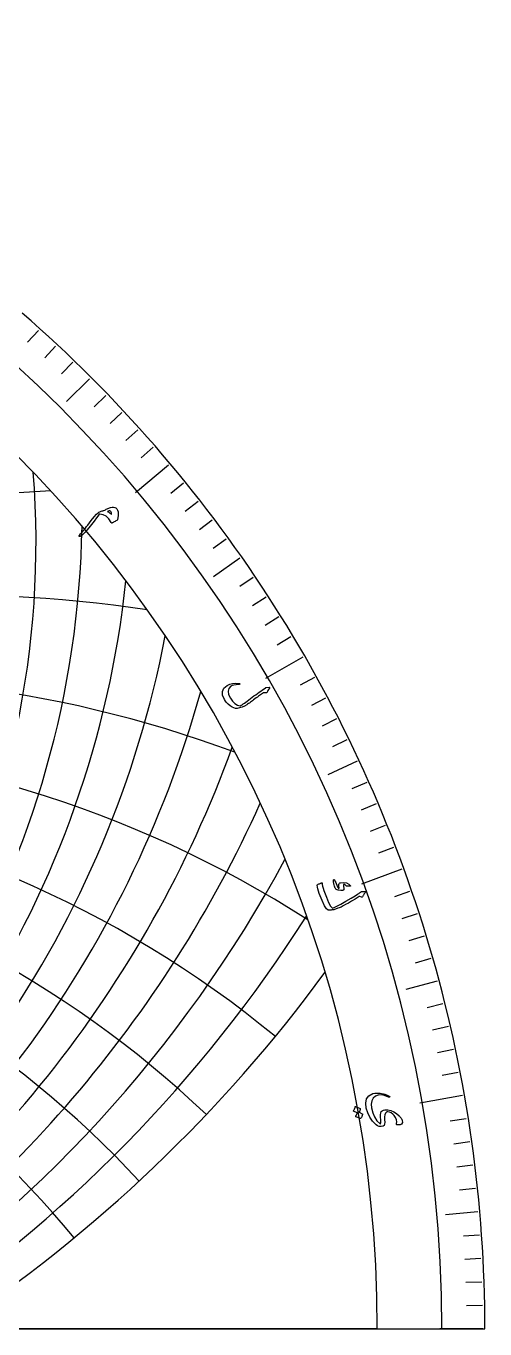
# Model space of a CAD drawing. Header units: millimetres. Extents: x -1 to 135, y -1 to 135.
# Drawn here: x 88.9 to 135, y 0 to 130.7 of the extents above; entities that cross this region are included whole.
import ezdxf

# ---------------------------------------------------------------- set-up
doc = ezdxf.new("R2010")
doc.units = ezdxf.units.MM
for name, color, linetype in [('CUT_OUTER', 1, 'Continuous'), ('ENGRAVE', 7, 'Continuous'), ('ENGRAVE_FINE', 8, 'Continuous'), ('TEXT', 5, 'Continuous')]:
    doc.layers.add(name, color=color, linetype=linetype)

msp = doc.modelspace()

# ---------------------------------------------------------------- linework, layer by layer
at = {"layer": 'CUT_OUTER'}
msp.add_lwpolyline([(0, 0), (135, 0), (135, 0), (134.99, 1.18), (134.98, 2.36), (134.95, 3.53), (134.92, 4.71), (134.87, 5.89), (134.81, 7.07), (134.75, 8.24), (134.67, 9.42), (134.58, 10.59), (134.49, 11.77), (134.38, 12.94), (134.26, 14.11), (134.13, 15.28), (133.99, 16.45), (133.85, 17.62), (133.69, 18.79), (133.52, 19.95), (133.34, 21.12), (133.15, 22.28), (132.95, 23.44), (132.74, 24.6), (132.52, 25.76), (132.29, 26.91), (132.05, 28.07), (131.8, 29.22), (131.54, 30.37), (131.27, 31.52), (130.99, 32.66), (130.7, 33.8), (130.4, 34.94), (130.09, 36.08), (129.77, 37.21), (129.44, 38.34), (129.1, 39.47), (128.75, 40.6), (128.39, 41.72), (128.02, 42.84), (127.64, 43.95), (127.26, 45.06), (126.86, 46.17), (126.45, 47.28), (126.03, 48.38), (125.61, 49.48), (125.17, 50.57), (124.72, 51.66), (124.27, 52.75), (123.8, 53.83), (123.33, 54.91), (122.84, 55.98), (122.35, 57.05), (121.85, 58.12), (121.34, 59.18), (120.82, 60.24), (120.29, 61.29), (119.75, 62.34), (119.2, 63.38), (118.64, 64.42), (118.07, 65.45), (117.5, 66.48), (116.91, 67.5), (116.32, 68.52), (115.72, 69.53), (115.11, 70.54), (114.49, 71.54), (113.86, 72.54), (113.22, 73.53), (112.57, 74.51), (111.92, 75.49), (111.26, 76.46), (110.59, 77.43), (109.91, 78.39), (109.22, 79.35), (108.52, 80.3), (107.82, 81.25), (107.1, 82.18), (106.38, 83.11), (105.65, 84.04), (104.91, 84.96), (104.17, 85.87), (103.42, 86.78), (102.65, 87.68), (101.89, 88.57), (101.11, 89.45), (100.32, 90.33), (99.53, 91.2), (98.73, 92.07), (97.93, 92.93), (97.11, 93.78), (96.29, 94.62), (95.46, 95.46), (94.62, 96.29), (93.78, 97.11), (92.93, 97.93), (92.07, 98.73), (91.2, 99.53), (90.33, 100.32), (89.45, 101.11), (88.57, 101.89)], dxfattribs=at)
at = {"layer": 'ENGRAVE'}
for points in [[(95.31, 95.31), (93.02, 93.02)], [(103.25, 86.64), (99.94, 83.86)], [(110.41, 77.31), (107.75, 75.45)], [(116.73, 67.39), (112.99, 65.23)], [(122.16, 56.96), (119.22, 55.59)], [(126.66, 46.1), (122.6, 44.62)], [(130.19, 34.88), (127.06, 34.05)], [(132.74, 23.41), (128.48, 22.65)], [(134.27, 11.75), (131.04, 11.46)], [(0, 0), (135, 0)], [(0, 0), (124.2, 0)], [(0, 0), (124.2, 0)], [(124.2, 0), (0, 0)], [(124.2, 0), (0, 0)], [(134.78, 0), (130.46, 0)]]:
    msp.add_lwpolyline(points, dxfattribs=at)
for centre, radius, start, end in [((0, 0), 130.68, 0, 90), ((0, 0), 124.2, 0, 90), ((0, 0), 124.2, 360, 90), ((0, 0), 124.2, 360, 90), ((0, 0), 124.2, 360, 90), ((0, 0), 124.2, 360, 90), ((0, 93.58), 110.52, 302.1401, 344.4456), ((0, 93.58), 110.52, 302.1401, 344.4456), ((0, 123.03), 147.53, 303.5, 323.7289), ((0, 123.03), 147.53, 303.5, 323.7289)]:
    msp.add_arc(centre, radius, start, end, dxfattribs=at)
at = {"layer": 'ENGRAVE_FINE'}
for points in [[(90.19, 100.16), (89.1, 98.96)], [(91.92, 98.57), (90.82, 97.39)], [(93.63, 96.96), (92.5, 95.79)], [(96.96, 93.63), (95.79, 92.5)], [(98.57, 91.92), (97.39, 90.82)], [(100.16, 90.19), (98.96, 89.1)], [(101.72, 88.43), (100.5, 87.36)], [(104.75, 84.82), (103.49, 83.8)], [(106.21, 82.98), (104.93, 81.98)], [(107.64, 81.11), (106.35, 80.14)], [(109.04, 79.22), (107.73, 78.27)], [(111.74, 75.37), (110.4, 74.46)], [(113.04, 73.41), (111.68, 72.53)], [(114.3, 71.42), (112.93, 70.57)], [(115.53, 69.42), (114.14, 68.58)], [(117.88, 65.34), (116.47, 64.56)], [(119.01, 63.28), (117.58, 62.52)], [(120.09, 61.19), (118.65, 60.46)], [(121.14, 59.09), (119.69, 58.38)], [(123.13, 54.82), (121.65, 54.16)], [(124.07, 52.66), (122.58, 52.03)], [(124.97, 50.49), (123.47, 49.88)], [(125.83, 48.3), (124.32, 47.72)], [(127.44, 43.88), (125.91, 43.35)], [(128.19, 41.65), (126.65, 41.15)], [(128.89, 39.41), (127.35, 38.93)], [(129.56, 37.15), (128.01, 36.7)], [(130.78, 32.61), (129.21, 32.22)], [(131.33, 30.32), (129.75, 29.96)], [(131.84, 28.02), (130.25, 27.69)], [(132.31, 25.72), (130.72, 25.41)], [(133.12, 21.08), (131.52, 20.83)], [(133.47, 18.76), (131.87, 18.53)], [(133.78, 16.43), (132.17, 16.23)], [(134.05, 14.09), (132.43, 13.92)], [(134.46, 9.4), (132.84, 9.29)], [(134.6, 7.05), (132.98, 6.97)], [(134.7, 4.7), (133.08, 4.65)], [(134.76, 2.35), (133.14, 2.32)]]:
    msp.add_lwpolyline(points, dxfattribs=at)
for centre, radius, start, end in [((0, 78.87), 89.95, 298.7413, 4.5037), ((0, 78.87), 89.95, 298.7413, 4.5037), ((97.65, -53.9), 138.1, 92.5818, 135), ((97.65, -53.9), 138.1, 92.5818, 135), ((97.65, -53.9), 138.1, 92.5818, 135), ((97.65, -53.9), 138.1, 92.5818, 135), ((0, 82.05), 94.58, 299.8316, 359.0676), ((0, 82.05), 94.58, 299.8316, 359.0676), ((0, 85.53), 99.53, 300.7491, 353.9443), ((0, 85.53), 99.53, 300.7491, 353.9443), ((81.94, -53.9), 127.47, 81.3496, 130), ((81.94, -53.9), 127.47, 81.3496, 130), ((81.94, -53.9), 127.47, 81.3496, 130), ((81.94, -53.9), 127.47, 81.3496, 130), ((0, 89.36), 104.82, 301.5137, 349.0832), ((0, 89.36), 104.82, 301.5137, 349.0832), ((68.38, -53.9), 119.21, 69.6102, 125), ((68.38, -53.9), 119.21, 69.6102, 125), ((68.38, -53.9), 119.21, 69.6102, 125), ((68.38, -53.9), 119.21, 69.6102, 125), ((56.38, -53.9), 112.76, 57.3411, 120), ((56.38, -53.9), 112.76, 57.3411, 120), ((56.38, -53.9), 112.76, 57.3411, 120), ((56.38, -53.9), 112.76, 57.3411, 120), ((0, 98.25), 116.68, 302.6395, 340.0011), ((0, 98.25), 116.68, 302.6395, 340.0011), ((45.54, -53.9), 107.75, 50.5741, 115), ((45.54, -53.9), 107.75, 50.5741, 115), ((45.54, -53.9), 107.75, 50.5741, 115), ((45.54, -53.9), 107.75, 50.5741, 115), ((0, 103.44), 123.36, 303.0201, 335.7253), ((0, 103.44), 123.36, 303.0201, 335.7253), ((35.54, -53.9), 103.92, 46.5184, 110), ((35.54, -53.9), 103.92, 46.5184, 110), ((35.54, -53.9), 103.92, 46.5184, 110), ((35.54, -53.9), 103.92, 46.5184, 110), ((26.17, -53.9), 101.09, 42.8328, 105), ((26.17, -53.9), 101.09, 42.8328, 105), ((26.17, -53.9), 101.09, 42.8328, 105), ((26.17, -53.9), 101.09, 42.8328, 105), ((0, 109.22), 130.66, 303.288, 331.5984), ((0, 109.22), 130.66, 303.288, 331.5984), ((17.22, -53.9), 99.16, 39.4635, 100), ((17.22, -53.9), 99.16, 39.4635, 100), ((17.22, -53.9), 99.16, 39.4635, 100), ((17.22, -53.9), 99.16, 39.4635, 100), ((0, 115.71), 138.67, 303.4472, 327.6042), ((0, 115.71), 138.67, 303.4472, 327.6042)]:
    msp.add_arc(centre, radius, start, end, dxfattribs=at)
at = {"layer": 'TEXT'}
for points in [[(96.77, 82.08), (96.84, 82.13), (96.92, 82.17), (97, 82.21), (97.08, 82.25), (97.17, 82.29), (97.25, 82.32), (97.34, 82.35), (97.42, 82.38), (97.59, 82.41), (97.73, 82.42), (97.85, 82.4), (97.95, 82.36), (98.06, 82.27), (98.13, 82.14), (98.18, 81.96), (98.19, 81.74), (98.19, 81.67), (98.19, 81.6), (98.18, 81.54), (98.18, 81.48), (98.17, 81.41), (98.16, 81.35), (98.15, 81.28), (98.13, 81.21), (98.12, 81.18), (98.11, 81.15), (98.09, 81.12), (98.07, 81.1), (97.97, 81.05), (97.88, 81), (97.8, 80.95), (97.73, 80.91), (97.68, 80.88), (97.63, 80.86), (97.6, 80.84), (97.58, 80.83), (97.55, 80.83), (97.52, 80.84), (97.5, 80.85), (97.48, 80.88), (97.26, 81.25), (96.99, 81.51), (96.68, 81.67), (96.34, 81.72), (96.31, 81.72), (96.28, 81.71), (96.26, 81.69), (96.24, 81.67), (96.01, 81.35), (95.78, 81.03), (95.52, 80.7), (95.25, 80.36), (94.88, 79.93), (94.59, 79.63), (94.39, 79.48), (94.28, 79.48), (94.26, 79.51), (94.27, 79.54), (94.29, 79.59), (94.34, 79.64), (94.43, 79.74), (94.53, 79.84), (94.63, 79.95), (94.73, 80.07), (94.83, 80.2), (94.93, 80.33), (95.03, 80.47), (95.14, 80.61), (95.49, 81.1), (95.78, 81.47), (96.01, 81.72), (96.18, 81.86), (96.26, 81.92), (96.35, 81.96), (96.43, 82), (96.5, 82.03), (96.58, 82.05), (96.65, 82.07), (96.71, 82.08), (96.77, 82.08)], [(97.11, 81.99), (97.16, 81.97), (97.21, 81.94), (97.26, 81.91), (97.31, 81.87), (97.36, 81.83), (97.41, 81.79), (97.46, 81.75), (97.52, 81.7), (97.51, 81.82), (97.49, 81.92), (97.46, 81.99), (97.43, 82.03), (97.36, 82.06), (97.28, 82.06), (97.2, 82.04), (97.11, 81.99)], [(113.33, 64.37), (113.35, 64.37), (113.37, 64.36), (113.38, 64.35), (113.39, 64.34), (113.4, 64.32), (113.4, 64.3), (113.39, 64.28), (113.38, 64.26), (113.29, 64.15), (113.22, 64.05), (113.17, 63.95), (113.14, 63.86), (113.12, 63.83), (113.1, 63.81), (113.06, 63.8), (113.02, 63.8), (113, 63.8), (112.97, 63.8), (112.95, 63.8), (112.93, 63.81), (112.91, 63.81), (112.89, 63.81), (112.88, 63.81), (112.86, 63.81), (112.84, 63.82), (112.81, 63.81), (112.78, 63.8), (112.75, 63.79), (112.67, 63.74), (112.58, 63.68), (112.49, 63.61), (112.39, 63.54), (112.28, 63.46), (112.17, 63.38), (112.05, 63.29), (111.92, 63.2), (111.79, 63.1), (111.67, 63.01), (111.56, 62.93), (111.46, 62.85), (111.36, 62.78), (111.27, 62.72), (111.18, 62.66), (111.1, 62.61), (110.86, 62.47), (110.62, 62.36), (110.38, 62.29), (110.14, 62.24), (109.98, 62.24), (109.81, 62.29), (109.63, 62.38), (109.43, 62.51), (109.24, 62.66), (109.08, 62.82), (108.95, 62.97), (108.85, 63.13), (108.67, 63.56), (108.66, 63.94), (108.8, 64.26), (109.12, 64.53), (109.39, 64.66), (109.68, 64.74), (110, 64.77), (110.33, 64.75), (110.36, 64.75), (110.37, 64.74), (110.38, 64.73), (110.39, 64.71), (110.39, 64.7), (110.39, 64.68), (110.39, 64.67), (110.38, 64.66), (110.36, 64.64), (110.35, 64.63), (110.33, 64.63), (110.31, 64.63), (110.03, 64.61), (109.8, 64.58), (109.63, 64.53), (109.5, 64.47), (109.29, 64.24), (109.22, 63.96), (109.27, 63.64), (109.45, 63.27), (109.67, 62.96), (109.91, 62.73), (110.17, 62.58), (110.45, 62.5), (110.53, 62.55), (110.63, 62.61), (110.73, 62.69), (110.86, 62.77), (110.99, 62.87), (111.14, 62.97), (111.29, 63.09), (111.47, 63.22), (111.65, 63.36), (111.82, 63.49), (112, 63.61), (112.17, 63.74), (112.34, 63.86), (112.51, 63.98), (112.67, 64.09), (112.83, 64.2), (112.99, 64.32), (113.01, 64.33), (113.03, 64.33), (113.05, 64.34), (113.06, 64.34)], [(122.99, 43.77), (122.94, 43.72), (122.9, 43.67), (122.86, 43.62), (122.83, 43.57), (122.8, 43.51), (122.77, 43.46), (122.74, 43.41), (122.72, 43.35), (122.71, 43.33), (122.69, 43.32), (122.66, 43.31), (122.62, 43.32), (122.43, 43.36), (122.41, 43.36), (122.39, 43.36), (122.38, 43.36), (122.37, 43.36), (121.98, 43.12), (121.62, 42.91), (121.3, 42.72), (121.01, 42.56), (120.77, 42.43), (120.56, 42.32), (120.38, 42.24), (120.25, 42.19), (119.99, 42.1), (119.91, 42.08), (119.82, 42.05), (119.74, 42.04), (119.65, 42.03), (119.56, 42.02), (119.47, 42.01), (119.37, 42.01), (119.28, 42.02), (119.1, 42.13), (118.89, 42.45), (118.65, 42.97), (118.38, 43.69), (118.31, 43.91), (118.24, 44.13), (118.19, 44.32), (118.15, 44.51), (118.15, 44.53), (118.16, 44.54), (118.17, 44.55), (118.18, 44.56), (118.26, 44.6), (118.33, 44.63), (118.4, 44.65), (118.45, 44.68), (118.51, 44.7), (118.55, 44.72), (118.59, 44.73), (118.63, 44.74), (118.65, 44.75), (118.66, 44.74), (118.67, 44.73), (118.67, 44.71), (118.68, 44.58), (118.71, 44.41), (118.76, 44.21), (118.84, 43.98), (119.09, 43.3), (119.31, 42.78), (119.51, 42.42), (119.7, 42.22), (119.86, 42.28), (120.13, 42.41), (120.53, 42.62), (121.05, 42.92), (121.57, 43.22), (121.96, 43.45), (122.22, 43.6), (122.36, 43.69), (122.39, 43.71), (122.43, 43.74), (122.46, 43.76), (122.49, 43.78), (122.52, 43.8), (122.54, 43.81), (122.56, 43.83), (122.58, 43.84), (122.62, 43.87), (122.66, 43.88), (122.7, 43.89), (122.75, 43.89), (122.98, 43.86), (123, 43.85), (123.01, 43.85), (123.02, 43.84), (123.02, 43.83), (123.02, 43.81), (123.01, 43.8), (123, 43.78), (122.99, 43.77)], [(121.51, 44.45), (121.51, 44.44), (121.51, 44.43), (121.51, 44.42), (121.5, 44.41), (121.49, 44.41), (121.49, 44.4), (121.48, 44.4), (121.47, 44.4), (121.15, 44.41), (121.11, 44.41), (121.09, 44.42), (121.07, 44.43), (121.05, 44.44), (121.01, 44.5), (120.96, 44.55), (120.92, 44.58), (120.87, 44.61), (120.84, 44.61), (120.83, 44.59), (120.82, 44.56), (120.81, 44.5), (120.81, 44.47), (120.81, 44.44), (120.82, 44.4), (120.82, 44.36), (120.82, 44.33), (120.83, 44.29), (120.84, 44.25), (120.85, 44.21), (120.84, 44.05), (120.74, 43.97), (120.55, 43.96), (120.27, 44.01), (120.18, 44.04), (120.11, 44.08), (120.05, 44.12), (120.01, 44.16), (119.97, 44.22), (119.94, 44.3), (119.9, 44.4), (119.87, 44.53), (119.85, 44.6), (119.83, 44.66), (119.82, 44.72), (119.81, 44.78), (119.81, 44.84), (119.8, 44.89), (119.8, 44.94), (119.8, 44.98), (119.8, 45.01), (119.81, 45.04), (119.83, 45.06), (119.84, 45.07), (119.87, 45.07), (119.88, 45.07), (119.9, 45.05), (119.91, 45.03), (119.94, 44.96), (119.98, 44.88), (120.02, 44.79), (120.06, 44.69), (120.14, 44.5), (120.2, 44.35), (120.26, 44.25), (120.31, 44.19), (120.32, 44.19), (120.33, 44.18), (120.34, 44.19), (120.35, 44.19), (120.35, 44.2), (120.36, 44.21), (120.36, 44.23), (120.36, 44.25), (120.34, 44.41), (120.33, 44.48), (120.34, 44.55), (120.35, 44.6), (120.37, 44.65), (120.4, 44.7), (120.43, 44.73), (120.47, 44.75), (120.52, 44.76), (120.85, 44.77), (121.12, 44.73), (121.35, 44.62), (121.51, 44.45)], [(126.12, 20.6), (126.15, 20.78), (126.12, 20.98), (126.03, 21.2), (125.88, 21.42), (125.75, 21.55), (125.6, 21.66), (125.43, 21.73), (125.25, 21.78), (125.21, 21.78), (125.18, 21.78), (125.14, 21.76), (125.11, 21.74), (125.01, 21.64), (124.94, 21.48), (124.92, 21.26), (124.93, 20.99), (124.95, 20.73), (124.93, 20.53), (124.87, 20.4), (124.79, 20.34), (124.59, 20.3), (124.4, 20.31), (124.23, 20.37), (124.07, 20.47), (123.73, 20.83), (123.45, 21.23), (123.24, 21.66), (123.09, 22.13), (123.04, 22.66), (123.12, 23.08), (123.36, 23.39), (123.74, 23.6), (123.96, 23.65), (124.21, 23.66), (124.48, 23.64), (124.79, 23.59), (124.87, 23.56), (124.95, 23.54), (125.03, 23.51), (125.11, 23.48), (125.19, 23.45), (125.26, 23.42), (125.33, 23.38), (125.4, 23.34), (125.43, 23.32), (125.45, 23.3), (125.45, 23.28), (125.43, 23.26), (125.41, 23.24), (125.38, 23.24), (125.36, 23.24), (125.33, 23.24), (124.93, 23.4), (124.57, 23.47), (124.28, 23.46), (124.03, 23.36), (123.79, 23.15), (123.64, 22.88), (123.59, 22.56), (123.62, 22.17), (123.75, 21.68), (123.93, 21.26), (124.16, 20.89), (124.45, 20.59), (124.47, 20.57), (124.49, 20.56), (124.51, 20.57), (124.52, 20.59), (124.55, 20.67), (124.56, 20.8), (124.55, 20.99), (124.53, 21.23), (124.52, 21.47), (124.54, 21.66), (124.6, 21.8), (124.7, 21.89), (124.82, 21.95), (124.95, 21.98), (125.09, 21.99), (125.24, 21.98), (125.55, 21.9), (125.84, 21.78), (126.12, 21.6), (126.38, 21.37), (126.45, 21.31), (126.5, 21.25), (126.55, 21.19), (126.59, 21.13), (126.63, 21.07), (126.66, 21.01), (126.68, 20.96), (126.69, 20.91), (126.71, 20.69), (126.64, 20.55), (126.48, 20.47), (126.24, 20.47), (126.17, 20.48), (126.13, 20.51), (126.11, 20.55), (126.12, 20.6)], [(122.69, 21.58), (122.7, 21.58), (122.71, 21.57), (122.71, 21.56), (122.71, 21.54), (122.7, 21.49), (122.69, 21.43), (122.67, 21.38), (122.65, 21.33), (122.63, 21.27), (122.61, 21.22), (122.58, 21.17), (122.55, 21.12), (122.54, 21.11), (122.53, 21.11), (122.52, 21.11), (122.5, 21.11), (122.04, 21.29), (122.03, 21.3), (122.03, 21.31), (122.04, 21.32), (122.04, 21.34), (122.05, 21.36), (122.06, 21.38), (122.08, 21.41), (122.09, 21.45), (122.11, 21.49), (122.13, 21.55), (122.16, 21.61), (122.18, 21.68), (121.82, 21.83), (121.81, 21.84), (121.81, 21.85), (121.81, 21.86), (121.82, 21.88), (121.83, 21.9), (121.84, 21.93), (121.85, 21.96), (121.87, 22.01), (121.9, 22.06), (121.93, 22.13), (121.96, 22.21), (121.99, 22.3), (122, 22.31), (122.01, 22.31), (122.01, 22.32), (122.02, 22.31), (122.47, 22.12), (122.48, 22.12), (122.49, 22.11), (122.49, 22.1), (122.49, 22.08), (122.48, 22.03), (122.47, 21.99), (122.46, 21.94), (122.45, 21.9), (122.43, 21.85), (122.41, 21.81), (122.39, 21.77), (122.37, 21.73)]]:
    msp.add_lwpolyline(points, close=True, dxfattribs=at)

doc.saveas('drawing.dxf')
